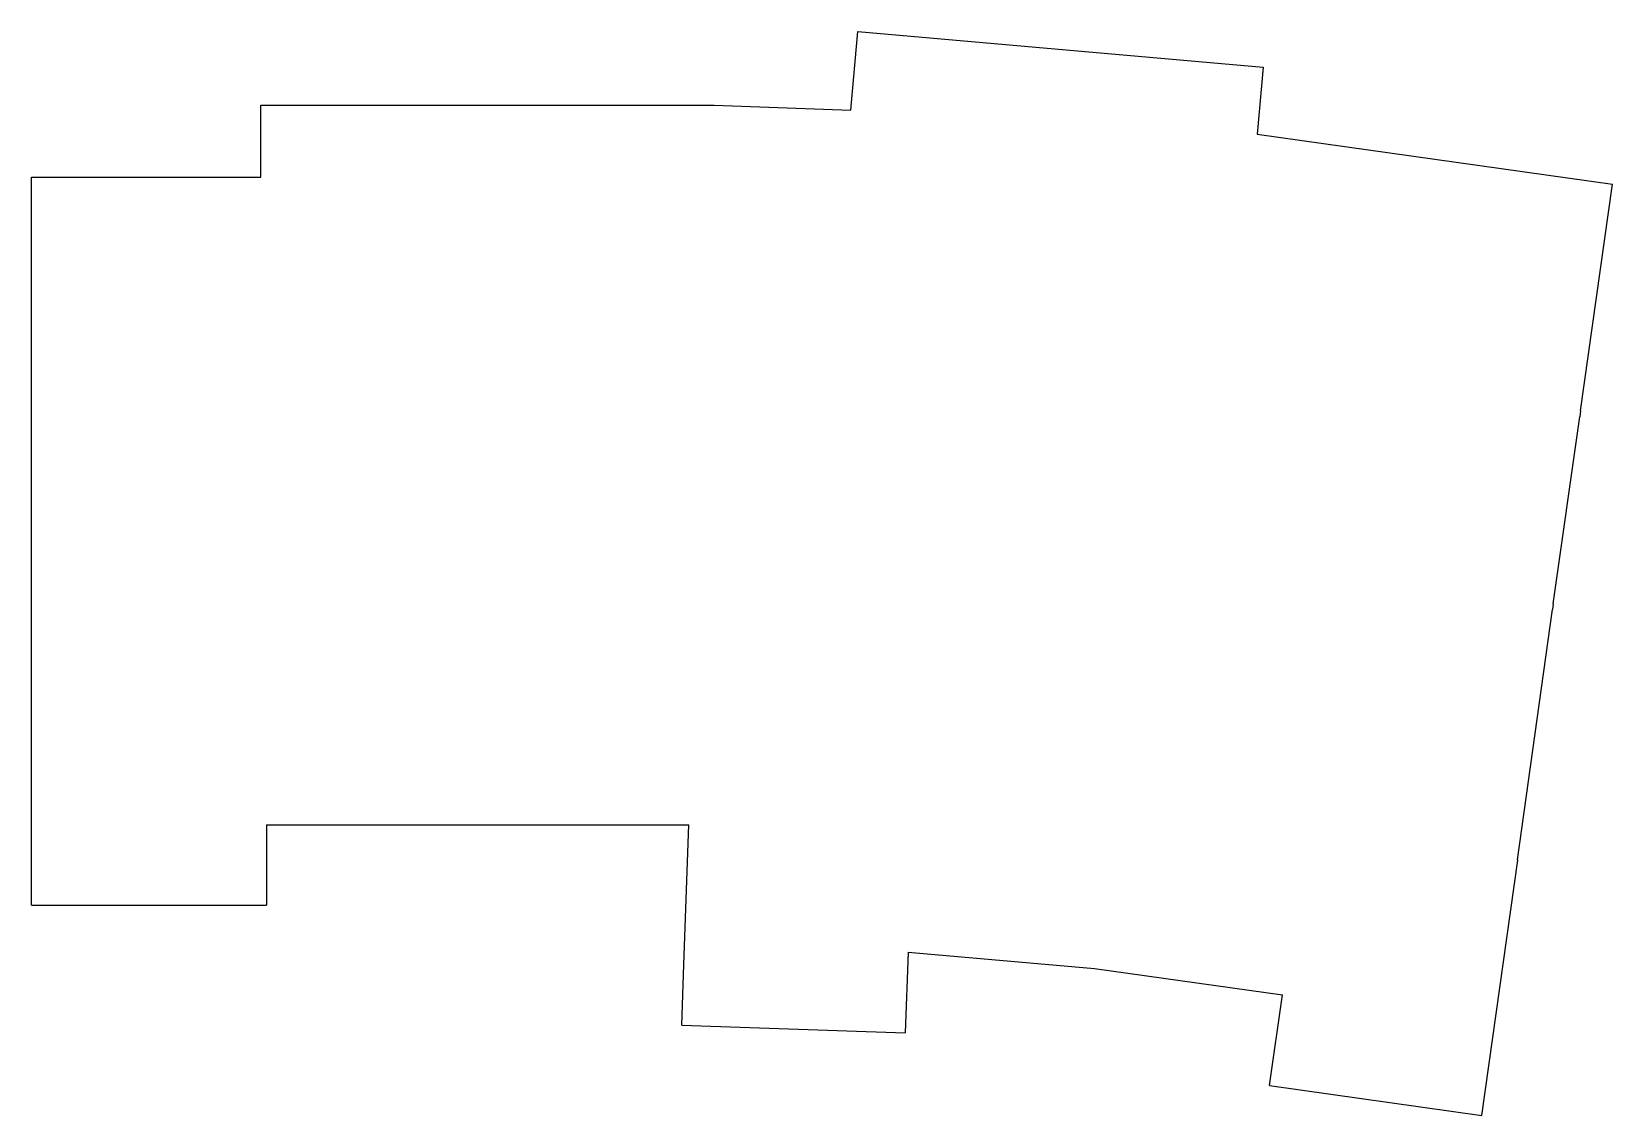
# Model space of a CAD drawing. Header units: millimetres. Extents: x 7 to 145, y -31 to 64.
import ezdxf

# ---------------------------------------------------------------- set-up
doc = ezdxf.new("R2010")
doc.units = ezdxf.units.MM

msp = doc.modelspace()

# ---------------------------------------------------------------- linework, layer by layer
for p, q in [((78.66, 57.18), (79.26, 64.03)), ((79.26, 64.03), (114.62, 60.94)), ((114.62, 60.94), (114.11, 55.09)), ((27.18, 57.6), (66.73, 57.6)), ((27.18, 51.32), (27.18, 57.6)), ((66.73, 57.6), (66.73, 57.6)), ((66.73, 57.6), (78.66, 57.18)), ((114.11, 55.09), (145.1, 50.73)), ((7.18, -12.18), (7.18, 51.32)), ((7.18, 51.32), (27.18, 51.32)), ((142.32, 30.93), (145.1, 50.73)), ((139.95, 14.09), (142.25, 30.43)), ((142.32, 30.93), (142.25, 30.43)), ((139.95, 14.09), (139.88, 13.6)), ((136.81, -8.25), (139.88, 13.6)), ((27.68, -5.18), (27.68, -12.18)), ((27.68, -5.18), (64.52, -5.18)), ((64.1, -17.36), (64.52, -5.18)), ((133.72, -30.54), (136.85, -8.26)), ((136.81, -8.25), (136.85, -8.26)), ((7.18, -12.18), (27.68, -12.18)), ((83.65, -16.28), (83.4, -23.33)), ((83.65, -16.28), (99.92, -17.71)), ((63.91, -22.65), (64.1, -17.36)), ((99.92, -17.71), (116.31, -20.01)), ((115.2, -27.93), (116.31, -20.01)), ((63.91, -22.65), (83.4, -23.33)), ((115.2, -27.93), (133.72, -30.54))]:
    msp.add_line(p, q)

doc.saveas('drawing.dxf')
